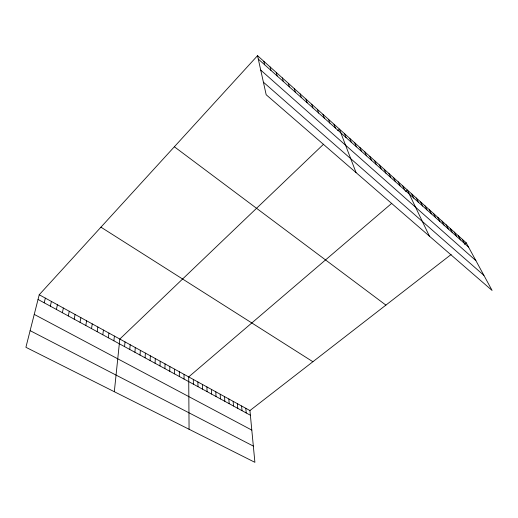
<?xml version="1.0" encoding="UTF-8"?>
<svg xmlns="http://www.w3.org/2000/svg" width="518" height="518" viewBox="0 0 518 518"><rect width="100%" height="100%" fill="white"/><g stroke="black" fill="none" stroke-linecap="round" stroke-linejoin="round"><path stroke-width="0.78" d="M184.045 379.066L184.045 374.352M179.325 376.489L179.357 371.775M174.56 373.892L174.631 369.172M169.755 371.27L169.859 366.55M164.905 368.628L165.048 363.908M160.017 365.961L160.191 361.24M155.083 363.273L155.296 358.553M150.11 360.56L150.362 355.84M145.092 357.821L145.383 353.101M140.028 355.063L140.359 350.336M134.92 352.272L135.289 347.552M129.765 349.462L130.18 344.742M124.566 346.626L125.019 341.906M114.316 391.712L119.813 339.05L323.569 144.205M113.869 340.792L114.4 336.072M108.359 337.788L108.942 333.074M102.804 334.757L103.432 330.044M97.19 331.701L97.87 326.987M91.531 328.613L92.249 323.899M85.813 325.492L86.584 320.784M80.037 322.345L80.86 317.638M74.21 319.166L75.084 314.465M68.331 315.961L69.25 311.26M62.387 312.723L63.358 308.022M56.391 309.447L57.414 304.752M50.33 306.144L51.412 301.45M44.211 302.81L45.344 298.122M39.226 294.755L25.9 347.3L254.895 462.328L249.935 410.56L39.226 294.755L257.537 55.672L466.219 242.812L492.1 290.456L266.181 94.755L257.537 55.672M337.775 130.62L339.387 129.079L356.06 172.617M391.77 203.302L188.701 376.91L189.07 429.26M405.581 191.492L407.329 190.002L429.409 236.156M249.935 410.56L451.178 254.474M464.322 244.282L466.219 242.812M30.122 330.646L253.341 446.095M34.24 314.4L251.806 430.102M38.034 299.443L250.382 415.242M100.939 227.169L312.898 361.732M174.352 146.769L385.897 305.108M263.397 82.174L483.903 275.362M260.722 70.072L475.893 260.632M258.294 59.084L468.525 247.06M462.27 239.277L464.562 243.518M458.288 235.703L460.554 239.938M454.267 232.096L456.513 236.318M450.207 228.457L452.428 232.666M446.108 224.78L448.303 228.982M441.971 221.069L444.14 225.259M437.788 217.32L439.931 221.497M433.566 213.533L435.683 217.702M429.299 209.706L431.397 213.863M424.993 205.847L427.065 209.991M420.642 201.942L422.688 206.073M416.252 198.005L418.266 202.124M411.81 194.023L413.798 198.129M402.797 185.943L404.726 190.015M398.219 181.837L400.116 185.897M393.596 177.687L395.461 181.734M388.927 173.498L390.76 177.532M384.207 169.269L386.007 173.277M379.435 164.989L381.203 168.985M374.618 160.664L376.346 164.64M369.742 156.3L371.438 160.256M364.821 151.884L366.479 155.821M359.842 147.416L361.467 151.34M354.811 142.91L356.397 146.808M349.728 138.345L351.275 142.223M344.587 133.735L346.095 137.594M333.974 124.223L335.399 128.03M328.496 119.308L329.882 123.096M322.96 114.342L324.294 118.098M317.353 109.317L318.641 113.047M311.687 104.235L312.93 107.938M305.95 99.093L307.142 102.765M300.149 93.887L301.295 97.533M294.276 88.623L295.37 92.236M288.338 83.294L289.374 86.882M282.323 77.901L283.307 81.456M276.243 72.449L277.169 75.965M270.085 66.926L270.953 70.409M263.85 61.331L264.659 64.782M245.791 408.281L246.212 412.969M241.608 405.989L242.003 410.67M237.393 403.671L237.762 408.359M233.145 401.333L233.482 406.028M228.859 398.983L229.176 403.677M224.547 396.607L224.825 401.308M220.189 394.217L220.441 398.918M215.805 391.802L216.025 396.503M211.376 389.374L211.571 394.075M206.915 386.92L207.077 391.627M202.421 384.447L202.551 389.154M197.882 381.954L197.986 386.668M193.311 379.441L193.376 384.155"/></g></svg>
